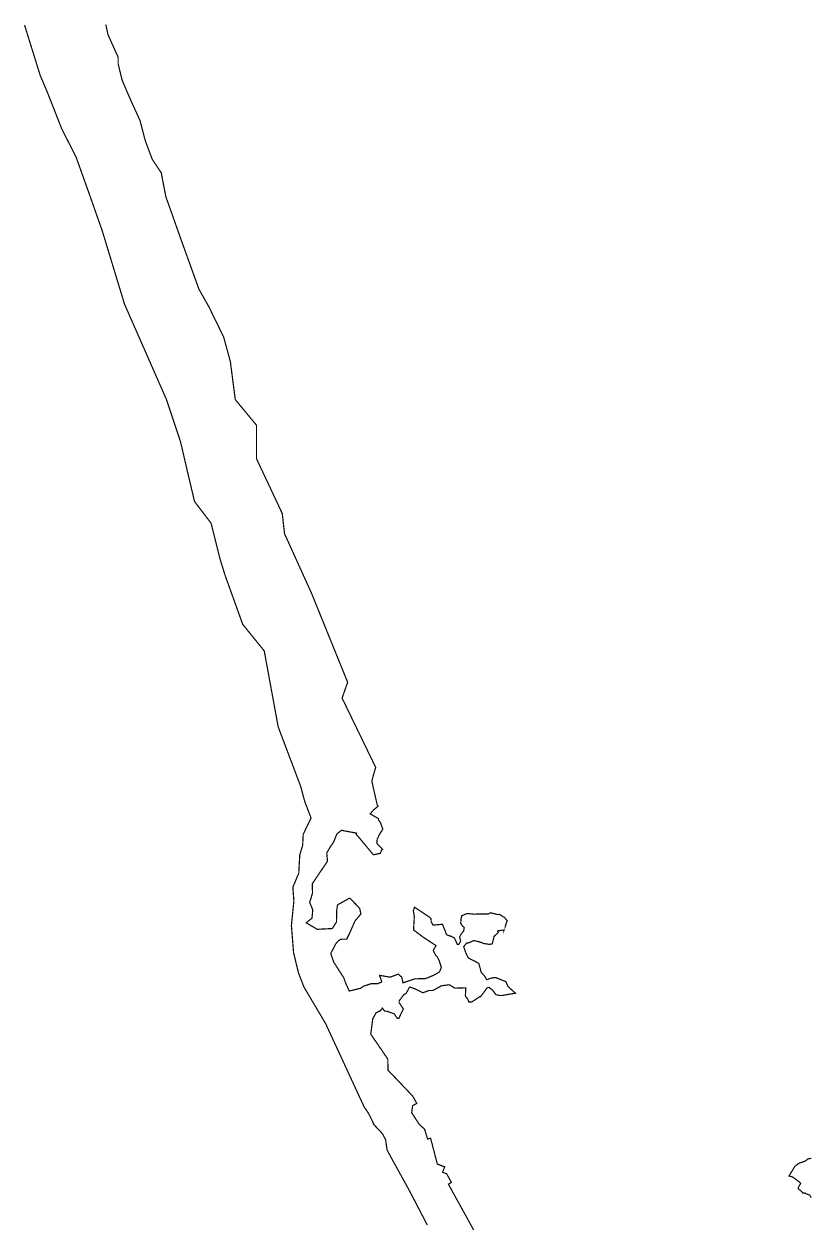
# Model space of a CAD drawing. Header units: inches. Extents: x 501854 to 503583, y 4345579 to 4347155.
# Drawn here: x 502566 to 502890.1, y 4346660.6 to 4347154.5 of the extents above; entities that cross this region are included whole.
import ezdxf

# ---------------------------------------------------------------- set-up
doc = ezdxf.new("R2010")
doc.units = ezdxf.units.IN
doc.header["$MEASUREMENT"] = 0
doc.layers.add('cp_limite laguna_linea', color=124, linetype='Continuous', lineweight=13)

msp = doc.modelspace()

# ---------------------------------------------------------------- linework, layer by layer
at = {"layer": 'cp_limite laguna_linea', "lineweight": 18, "const_width": 0.5}
for points in [[(502732.34, 4346659.37), (502724.52, 4346674.37), (502717.95, 4346686.24), (502715.76, 4346690.3), (502715.11, 4346694.69), (502713.78, 4346697.1), (502710.2, 4346700.9), (502710.2, 4346701.14), (502708.57, 4346704.48), (502707.95, 4346705.64), (502706.31, 4346708.05), (502690.42, 4346742.41), (502681.4, 4346757.62), (502679.2, 4346763.42), (502677.2, 4346771.63), (502676.3, 4346782.82), (502677.32, 4346792.95), (502676.91, 4346798.62), (502679.34, 4346804.49), (502679.75, 4346811.99), (502680.97, 4346816.04), (502681.17, 4346820.49), (502684.41, 4346827.18), (502681.78, 4346834.06), (502680.15, 4346840.14), (502670.85, 4346864.79), (502665.1, 4346896.08), (502656.22, 4346907.04), (502648.91, 4346927.38), (502646.82, 4346934.16), (502643.17, 4346948.76), (502636.38, 4346957.63), (502633.77, 4346968.58), (502630.63, 4346982.14), (502624.81, 4346999.67), (502607.52, 4347038.96), (502598.26, 4347069.42), (502592.76, 4347085.04), (502587.53, 4347099.65), (502581.62, 4347111.29), (502575.8, 4347126.07), (502572.69, 4347133.47), (502566.29, 4347154.05)], [(502751.68, 4346656.92), (502742.53, 4346673.51), (502741.03, 4346676.23), (502741.03, 4346676.23), (502742.29, 4346676.93), (502741.33, 4346678.67), (502741.33, 4346678.67), (502740.33, 4346680.48), (502738.62, 4346681.16), (502738.62, 4346681.16), (502739.49, 4346683.34), (502736.46, 4346684.55), (502734.41, 4346692.42), (502734.41, 4346692.42), (502733.69, 4346695.18), (502732.46, 4346694.8), (502731.71, 4346697.26), (502731.22, 4346698.89), (502729.03, 4346700.88), (502726.66, 4346704.49), (502725.89, 4346705.66), (502726.28, 4346708.57), (502727.99, 4346709.52), (502726.3, 4346712.56), (502726.3, 4346712.56), (502721.58, 4346717.51), (502717.85, 4346721.43), (502716.11, 4346723.25), (502716.07, 4346727.75), (502711.48, 4346734.48), (502709.02, 4346738.08), (502709.85, 4346744.42), (502711.27, 4346746.94), (502713.01, 4346747.73), (502713.8, 4346748.83), (502714.74, 4346747.57), (502715.53, 4346747.57), (502718.69, 4346746.47), (502719.95, 4346744.58), (502720.58, 4346744.58), (502722.47, 4346748.52), (502722, 4346749.15), (502720.74, 4346751.04), (502720.74, 4346751.82), (502722.79, 4346754.5), (502723.58, 4346754.82), (502724.84, 4346757.18), (502725.15, 4346757.5), (502727.36, 4346756.71), (502730.52, 4346755.13), (502733.04, 4346756.08), (502734.62, 4346756.08), (502737.3, 4346757.5), (502737.93, 4346757.97), (502741.4, 4346758.44), (502743.77, 4346757.02), (502748.18, 4346757.18), (502748.18, 4346756.39), (502748.03, 4346753.87), (502749.13, 4346752.3), (502749.45, 4346751.35), (502750.71, 4346751.35), (502754.02, 4346753.56), (502754.34, 4346753.56), (502757.02, 4346757.18), (502757.81, 4346757.34), (502759.23, 4346756.23), (502760.65, 4346754.34), (502762.22, 4346754.03), (502762.54, 4346754.03), (502763.33, 4346754.03), (502768.69, 4346754.97), (502767.59, 4346755.92), (502765.54, 4346757.81), (502764.75, 4346759.7), (502760.49, 4346761.43), (502759.38, 4346761.28), (502758.44, 4346761.12), (502756.86, 4346760.49), (502755.91, 4346762.06), (502754.49, 4346763.64), (502754.18, 4346765.06), (502753.55, 4346767.26), (502749.24, 4346769.51), (502748.28, 4346771.42), (502747.32, 4346774.14), (502748.59, 4346775.68), (502749.26, 4346775.68), (502750.18, 4346776.04), (502751.45, 4346776.64), (502752.4, 4346776.48), (502754.98, 4346775.76), (502755.34, 4346775.49), (502757.88, 4346775.09), (502759.23, 4346775.33), (502759.23, 4346775.72), (502759.43, 4346776.64), (502759.71, 4346777.59), (502759.83, 4346778.34), (502761.57, 4346780.01), (502761.37, 4346780.28), (502761.45, 4346780.68), (502763.96, 4346781), (502763.96, 4346780.92), (502765.28, 4346784.88), (502764.16, 4346786.16), (502762.11, 4346787.45), (502761.38, 4346787.37), (502758.41, 4346788.13), (502757.56, 4346787.61), (502753.91, 4346787.65), (502751.78, 4346787.53), (502748.72, 4346787.81), (502746.47, 4346786.85), (502746.47, 4346786.41), (502746.27, 4346785.72), (502746.11, 4346783.8), (502746.95, 4346782.51), (502747.19, 4346782.39), (502747.56, 4346781.95), (502747.3, 4346780.6), (502746.46, 4346779.56), (502746.2, 4346779.17), (502745.68, 4346778.08), (502746.07, 4346776.46), (502745.43, 4346775.1), (502744.71, 4346775.04), (502744, 4346776.72), (502743.49, 4346777.69), (502741.87, 4346778.59), (502741.74, 4346778.46), (502740.25, 4346779.11), (502739.54, 4346781.05), (502738.57, 4346783.37), (502734.69, 4346783.03), (502733.96, 4346784.38), (502733.86, 4346785.63), (502733.34, 4346786.25), (502727.09, 4346790.41), (502726.57, 4346789.06), (502726.98, 4346786.56), (502726.67, 4346781.05), (502731.25, 4346777.62), (502735.94, 4346774.6), (502734.79, 4346772.63), (502735.84, 4346770.44), (502736.36, 4346770.13), (502737.19, 4346768.47), (502738.13, 4346765.66), (502737.4, 4346763.79), (502735.52, 4346762.64), (502733.44, 4346761.71), (502731.57, 4346760.98), (502727.19, 4346760.87), (502722.32, 4346759.24), (502721.79, 4346761.57), (502720.41, 4346762.84), (502717.02, 4346761.57), (502712.67, 4346762.31), (502712.67, 4346762.1), (502713.31, 4346760.51), (502713.52, 4346759.56), (502712.04, 4346758.92), (502709.28, 4346758.92), (502706.1, 4346757.87), (502704.82, 4346757.02), (502700.16, 4346755.85), (502698.57, 4346759.35), (502697.93, 4346761.25), (502693.79, 4346767.72), (502693.05, 4346769.83), (502692.52, 4346771.32), (502693.69, 4346773.54), (502694.54, 4346775.24), (502695.7, 4346776.61), (502696.55, 4346777.14), (502697.51, 4346777.25), (502699.1, 4346777.25), (502700.26, 4346779.58), (502702.5, 4346784.72), (502704.97, 4346787.62), (502704.44, 4346789.98), (502700.46, 4346794.05), (502700.14, 4346794.05), (502695.31, 4346791.37), (502694.99, 4346789.12), (502694.99, 4346788.05), (502694.88, 4346784.29), (502693.16, 4346781.61), (502686.94, 4346781.29), (502682.43, 4346783.97), (502684.79, 4346785.9), (502685.11, 4346789.33), (502683.82, 4346792.44), (502684.47, 4346794.37), (502685.01, 4346796.3), (502684.9, 4346800.06), (502691.17, 4346809.36), (502690.89, 4346812.84), (502692.4, 4346815.37), (502693.76, 4346817.35), (502694.99, 4346820.48), (502695.68, 4346821.1), (502696.91, 4346822.12), (502703.06, 4346820.96), (502703.13, 4346820.28), (502704.08, 4346819.26), (502710.1, 4346812.02), (502713.03, 4346812.64), (502713.44, 4346813.93), (502713.92, 4346814.27), (502711.53, 4346816.73), (502711.67, 4346818.51), (502712.01, 4346819.05), (502712.42, 4346820.08), (502713.99, 4346822.59), (502713.02, 4346825.28), (502712.19, 4346826.39), (502712.19, 4346826.94), (502708.8, 4346828.87), (502710.11, 4346830.46), (502712.05, 4346832.05), (502711.64, 4346832.74), (502709.49, 4346842.28), (502709.71, 4346843.39), (502711.05, 4346848.06), (502697.21, 4346876.6), (502699.49, 4346883.14), (502684.55, 4346919.96), (502673.47, 4346944.39), (502672.55, 4346952.69), (502661.93, 4346975.27), (502661.93, 4346989.09), (502653.16, 4346999.69), (502651.15, 4347015.26), (502648.35, 4347025.53), (502642.26, 4347037.97), (502638.19, 4347045.17), (502630.81, 4347065.64), (502624.52, 4347083.38), (502622.65, 4347093.17), (502618.92, 4347098.77), (502616.06, 4347106.41), (502613.85, 4347114.83), (502610.22, 4347122.73), (502606.55, 4347131.25), (502604.9, 4347137.96), (502604.9, 4347140.76), (502600.7, 4347150.09), (502599.77, 4347154.29)], [(502890.66, 4346686.88), (502889.11, 4346686.6), (502888.37, 4346685.87), (502887.37, 4346685.42), (502885.82, 4346684.96), (502885.18, 4346684.6), (502883.95, 4346683.66), (502881.46, 4346679.6), (502883.03, 4346679.14), (502885.62, 4346677.2), (502886.27, 4346676.56), (502885.34, 4346674.9), (502885.34, 4346674.25), (502885.99, 4346673.79), (502886.82, 4346673.05), (502887.1, 4346672.59), (502888.02, 4346672.59), (502888.58, 4346672.22), (502889.96, 4346671.76), (502890.61, 4346670.65)]]:
    msp.add_lwpolyline(points, dxfattribs=at)

doc.saveas('drawing.dxf')
